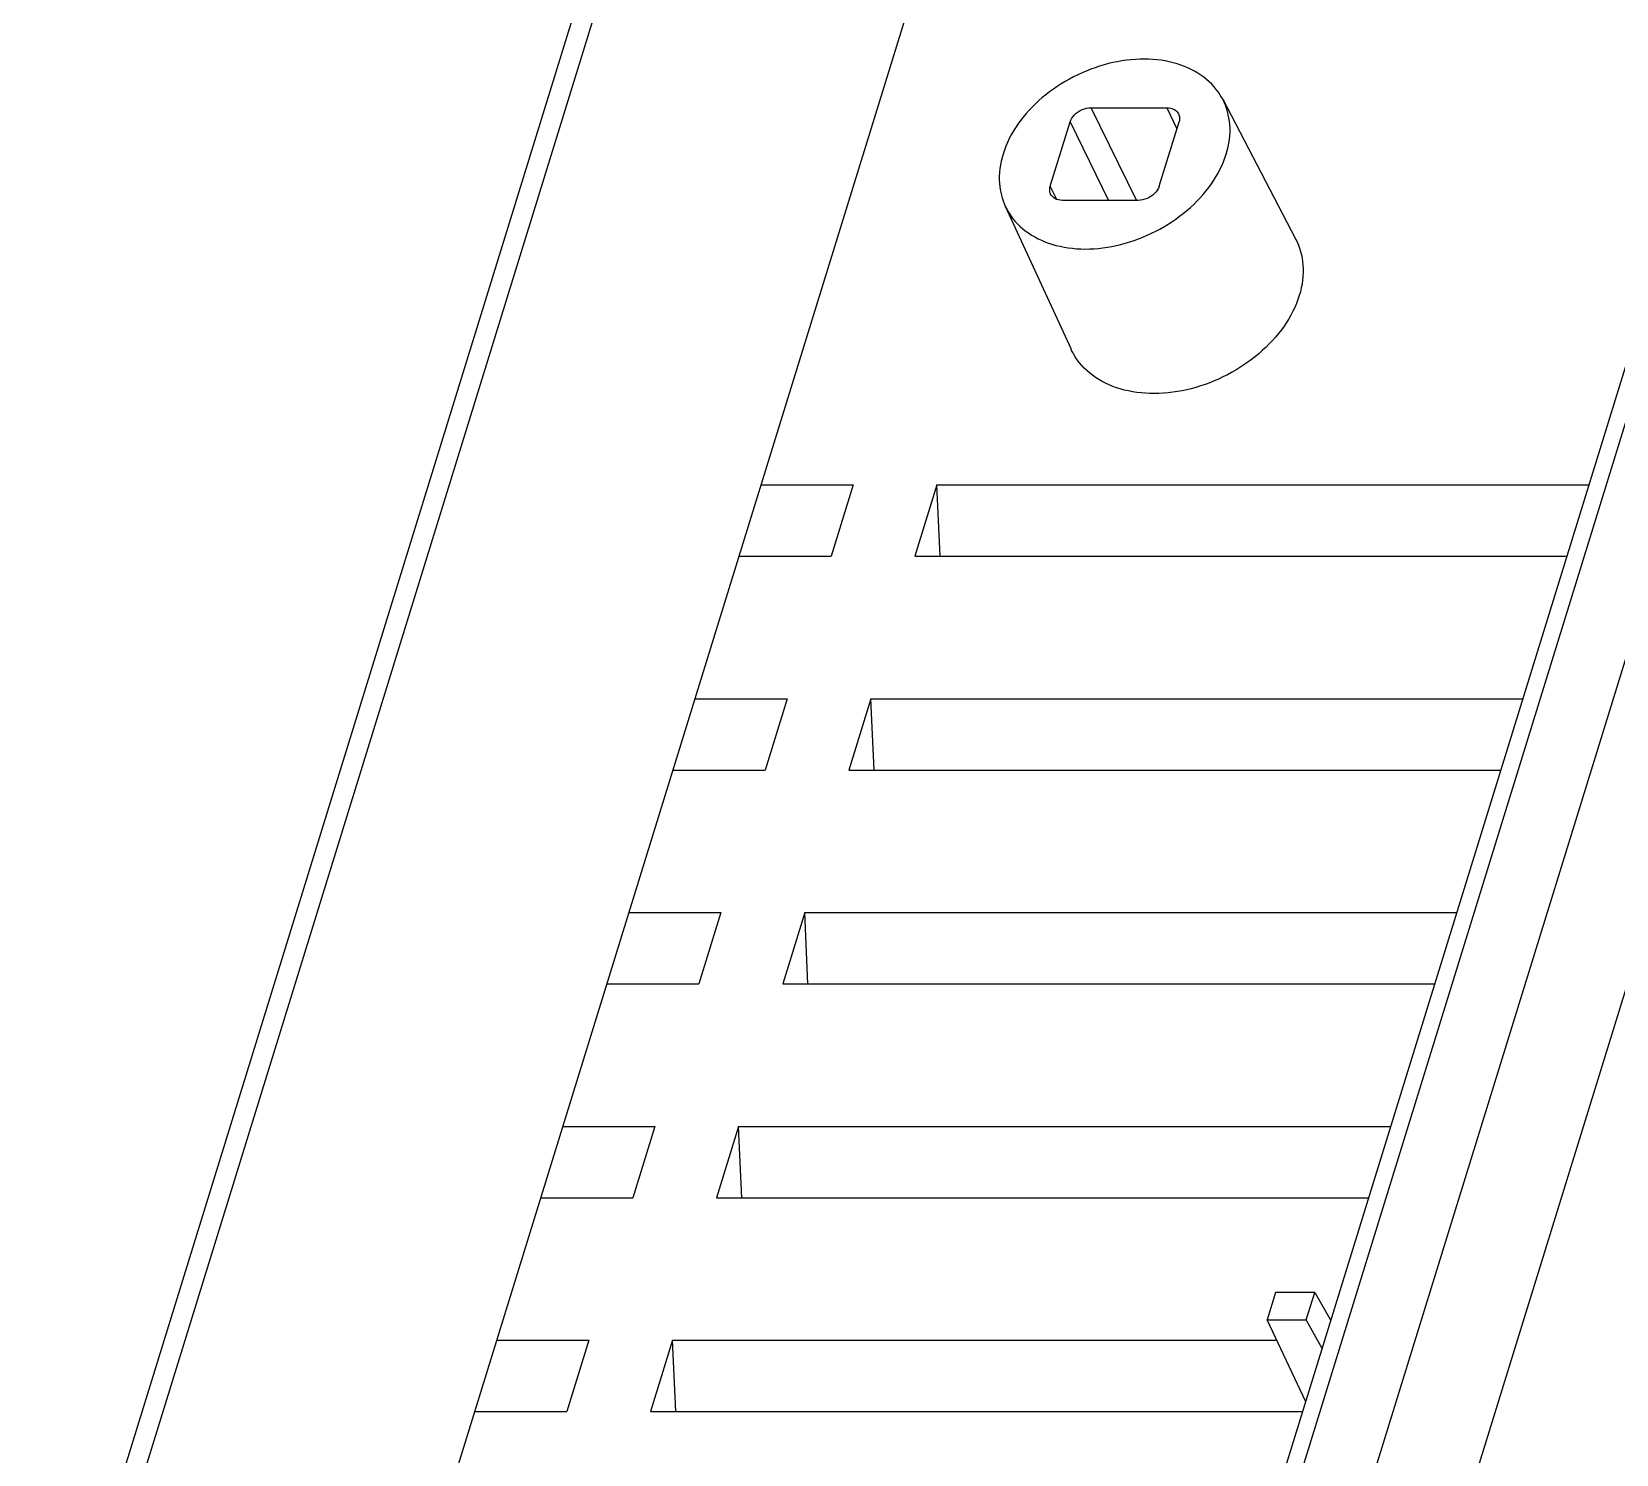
# Model space of a CAD drawing. Header units: inches. Extents: x -219 to 252, y -99 to 210.
# Drawn here: x 23.28 to 41.72, y -43.85 to -27.3 of the extents above; entities that cross this region are included whole.
import ezdxf

# ---------------------------------------------------------------- set-up
doc = ezdxf.new("R2010")
doc.units = ezdxf.units.IN
doc.header["$MEASUREMENT"] = 0

# ---------------------------------------------------------------- blocks, each defined once
blk = doc.blocks.new('block 3163')
at = {"color": 7, "lineweight": 25, "true_color": 0xffffff}
blk.add_lwpolyline([(28.435, -43.356), (29.507, -43.356)], dxfattribs=at)
blk = doc.blocks.new('block 3164')
at = {"color": 7, "lineweight": 25, "true_color": 0xffffff}
blk.add_lwpolyline([(30.482, -43.356), (38.071, -43.356)], dxfattribs=at)
blk = doc.blocks.new('block 3165')
at = {"color": 7, "lineweight": 25, "true_color": 0xffffff}
blk.add_lwpolyline([(28.691, -42.526), (29.763, -42.526)], dxfattribs=at)
blk = doc.blocks.new('block 3166')
at = {"color": 7, "lineweight": 25, "true_color": 0xffffff}
blk.add_lwpolyline([(30.738, -42.526), (37.769, -42.526)], dxfattribs=at)
blk = doc.blocks.new('block 3167')
at = {"color": 7, "lineweight": 25, "true_color": 0xffffff}
blk.add_lwpolyline([(37.658, -42.288), (38.112, -42.288)], dxfattribs=at)
blk = doc.blocks.new('block 3168')
at = {"color": 7, "lineweight": 25, "true_color": 0xffffff}
blk.add_lwpolyline([(38.211, -41.969), (37.756, -41.969)], dxfattribs=at)
blk = doc.blocks.new('block 3173')
at = {"color": 7, "lineweight": 25, "true_color": 0xffffff}
blk.add_lwpolyline([(29.204, -40.867), (30.276, -40.867)], dxfattribs=at)
blk = doc.blocks.new('block 3174')
at = {"color": 7, "lineweight": 25, "true_color": 0xffffff}
blk.add_lwpolyline([(31.251, -40.867), (38.84, -40.867)], dxfattribs=at)
blk = doc.blocks.new('block 3175')
at = {"color": 7, "lineweight": 25, "true_color": 0xffffff}
blk.add_lwpolyline([(29.461, -40.038), (30.532, -40.038)], dxfattribs=at)
blk = doc.blocks.new('block 3176')
at = {"color": 7, "lineweight": 25, "true_color": 0xffffff}
blk.add_lwpolyline([(31.507, -40.038), (39.096, -40.038)], dxfattribs=at)
blk = doc.blocks.new('block 3177')
at = {"color": 7, "lineweight": 25, "true_color": 0xffffff}
blk.add_lwpolyline([(29.973, -38.378), (31.045, -38.378)], dxfattribs=at)
blk = doc.blocks.new('block 3178')
at = {"color": 7, "lineweight": 25, "true_color": 0xffffff}
blk.add_lwpolyline([(32.02, -38.378), (39.609, -38.378)], dxfattribs=at)
blk = doc.blocks.new('block 3179')
at = {"color": 7, "lineweight": 25, "true_color": 0xffffff}
blk.add_lwpolyline([(30.23, -37.549), (31.301, -37.549)], dxfattribs=at)
blk = doc.blocks.new('block 3180')
at = {"color": 7, "lineweight": 25, "true_color": 0xffffff}
blk.add_lwpolyline([(32.277, -37.549), (39.866, -37.549)], dxfattribs=at)
blk = doc.blocks.new('block 3181')
at = {"color": 7, "lineweight": 25, "true_color": 0xffffff}
blk.add_lwpolyline([(30.742, -35.89), (31.814, -35.89)], dxfattribs=at)
blk = doc.blocks.new('block 3182')
at = {"color": 7, "lineweight": 25, "true_color": 0xffffff}
blk.add_lwpolyline([(32.789, -35.89), (40.378, -35.89)], dxfattribs=at)
blk = doc.blocks.new('block 3184')
at = {"color": 7, "lineweight": 25, "true_color": 0xffffff}
blk.add_lwpolyline([(30.999, -35.06), (32.07, -35.06)], dxfattribs=at)
blk = doc.blocks.new('block 3185')
at = {"color": 7, "lineweight": 25, "true_color": 0xffffff}
blk.add_lwpolyline([(33.046, -35.06), (40.635, -35.06)], dxfattribs=at)
blk = doc.blocks.new('block 3186')
at = {"color": 7, "lineweight": 25, "true_color": 0xffffff}
blk.add_lwpolyline([(31.511, -33.401), (32.583, -33.401)], dxfattribs=at)
blk = doc.blocks.new('block 3187')
at = {"color": 7, "lineweight": 25, "true_color": 0xffffff}
blk.add_lwpolyline([(33.558, -33.401), (41.147, -33.401)], dxfattribs=at)
blk = doc.blocks.new('block 3188')
at = {"color": 7, "lineweight": 25, "true_color": 0xffffff}
blk.add_lwpolyline([(31.768, -32.571), (32.839, -32.571)], dxfattribs=at)
blk = doc.blocks.new('block 3189')
at = {"color": 7, "lineweight": 25, "true_color": 0xffffff}
blk.add_lwpolyline([(33.815, -32.571), (41.404, -32.571)], dxfattribs=at)
blk = doc.blocks.new('block 3192')
at = {"color": 7, "lineweight": 25, "true_color": 0xffffff}
blk.add_lwpolyline([(36.155, -29.262), (35.277, -29.262)], dxfattribs=at)
blk = doc.blocks.new('block 3193')
at = {"color": 7, "lineweight": 25, "true_color": 0xffffff}
blk.add_lwpolyline([(35.61, -28.184), (36.488, -28.184)], dxfattribs=at)
blk = doc.blocks.new('block 3254')
at = {"color": 7, "lineweight": 25, "true_color": 0xffffff}
blk.add_lwpolyline([(21.644, -52.8), (38.569, 1.967)], dxfattribs=at)
blk = doc.blocks.new('block 3255')
at = {"color": 7, "lineweight": 25, "true_color": 0xffffff}
blk.add_lwpolyline([(21.818, -53.02), (38.742, 1.747)], dxfattribs=at)
blk = doc.blocks.new('block 3256')
at = {"color": 7, "lineweight": 25, "true_color": 0xffffff}
blk.add_lwpolyline([(24.01, -57.676), (41.109, -2.342)], dxfattribs=at)
blk = doc.blocks.new('block 3257')
at = {"color": 7, "lineweight": 25, "true_color": 0xffffff}
blk.add_lwpolyline([(32.839, -32.571), (32.583, -33.401)], dxfattribs=at)
blk = doc.blocks.new('block 3258')
at = {"color": 7, "lineweight": 25, "true_color": 0xffffff}
blk.add_lwpolyline([(32.07, -35.06), (31.814, -35.89)], dxfattribs=at)
blk = doc.blocks.new('block 3259')
at = {"color": 7, "lineweight": 25, "true_color": 0xffffff}
blk.add_lwpolyline([(31.301, -37.549), (31.045, -38.378)], dxfattribs=at)
blk = doc.blocks.new('block 3260')
at = {"color": 7, "lineweight": 25, "true_color": 0xffffff}
blk.add_lwpolyline([(30.532, -40.038), (30.276, -40.867)], dxfattribs=at)
blk = doc.blocks.new('block 3261')
at = {"color": 7, "lineweight": 25, "true_color": 0xffffff}
blk.add_lwpolyline([(29.763, -42.526), (29.507, -43.356)], dxfattribs=at)
blk = doc.blocks.new('block 3283')
at = {"color": 7, "lineweight": 25, "true_color": 0xffffff}
blk.add_lwpolyline([(30.776, -43.356), (30.738, -42.526)], dxfattribs=at)
blk = doc.blocks.new('block 3284')
at = {"color": 7, "lineweight": 25, "true_color": 0xffffff}
blk.add_lwpolyline([(31.545, -40.867), (31.507, -40.038)], dxfattribs=at)
blk = doc.blocks.new('block 3285')
at = {"color": 7, "lineweight": 25, "true_color": 0xffffff}
blk.add_lwpolyline([(32.314, -38.378), (32.277, -37.549)], dxfattribs=at)
blk = doc.blocks.new('block 3286')
at = {"color": 7, "lineweight": 25, "true_color": 0xffffff}
blk.add_lwpolyline([(33.083, -35.89), (33.046, -35.06)], dxfattribs=at)
blk = doc.blocks.new('block 3287')
at = {"color": 7, "lineweight": 25, "true_color": 0xffffff}
blk.add_lwpolyline([(33.852, -33.401), (33.815, -32.571)], dxfattribs=at)
blk = doc.blocks.new('block 3288')
at = {"color": 7, "lineweight": 25, "true_color": 0xffffff}
blk.add_lwpolyline([(33.815, -32.571), (33.558, -33.401)], dxfattribs=at)
blk = doc.blocks.new('block 3289')
at = {"color": 7, "lineweight": 25, "true_color": 0xffffff}
blk.add_lwpolyline([(33.046, -35.06), (32.789, -35.89)], dxfattribs=at)
blk = doc.blocks.new('block 3290')
at = {"color": 7, "lineweight": 25, "true_color": 0xffffff}
blk.add_lwpolyline([(32.277, -37.549), (32.02, -38.378)], dxfattribs=at)
blk = doc.blocks.new('block 3291')
at = {"color": 7, "lineweight": 25, "true_color": 0xffffff}
blk.add_lwpolyline([(31.507, -40.038), (31.251, -40.867)], dxfattribs=at)
blk = doc.blocks.new('block 3292')
at = {"color": 7, "lineweight": 25, "true_color": 0xffffff}
blk.add_lwpolyline([(30.738, -42.526), (30.482, -43.356)], dxfattribs=at)
blk = doc.blocks.new('block 3303')
at = {"color": 7, "lineweight": 25, "true_color": 0xffffff}
blk.add_lwpolyline([(35.133, -29.096), (35.364, -28.35)], dxfattribs=at)
blk = doc.blocks.new('block 3305')
at = {"color": 7, "lineweight": 25, "true_color": 0xffffff}
blk.add_lwpolyline([(36.401, -29.096), (36.632, -28.35)], dxfattribs=at)
blk = doc.blocks.new('block 3312')
at = {"color": 7, "lineweight": 25, "true_color": 0xffffff}
blk.add_lwpolyline([(38.211, -41.969), (38.399, -42.294)], dxfattribs=at)
blk = doc.blocks.new('block 3314')
at = {"color": 7, "lineweight": 25, "true_color": 0xffffff}
blk.add_lwpolyline([(38.298, -42.621), (38.112, -42.288)], dxfattribs=at)
blk = doc.blocks.new('block 3317')
at = {"color": 7, "lineweight": 25, "true_color": 0xffffff}
blk.add_lwpolyline([(38.106, -43.243), (37.658, -42.288)], dxfattribs=at)
blk = doc.blocks.new('block 3319')
at = {"color": 7, "lineweight": 25, "true_color": 0xffffff}
blk.add_lwpolyline([(37.756, -41.969), (37.658, -42.288)], dxfattribs=at)
blk = doc.blocks.new('block 3322')
at = {"color": 7, "lineweight": 25, "true_color": 0xffffff}
blk.add_lwpolyline([(38.112, -42.288), (38.211, -41.969)], dxfattribs=at)
blk = doc.blocks.new('block 3323')
at = {"color": 7, "lineweight": 25, "true_color": 0xffffff}
blk.add_lwpolyline([(29.399, -71.417), (46.529, -15.987)], dxfattribs=at)
blk = doc.blocks.new('block 3324')
at = {"color": 7, "lineweight": 25, "true_color": 0xffffff}
blk.add_lwpolyline([(46.859, -15.56), (29.669, -71.185)], dxfattribs=at)
blk = doc.blocks.new('block 3325')
at = {"color": 7, "lineweight": 25, "true_color": 0xffffff}
blk.add_lwpolyline([(30.568, -71.039), (47.668, -15.703)], dxfattribs=at)
blk = doc.blocks.new('block 3326')
at = {"color": 7, "lineweight": 25, "true_color": 0xffffff}
blk.add_lwpolyline([(48.314, -17.458), (31.28, -72.58)], dxfattribs=at)
blk = doc.blocks.new('block 3339')
at = {"color": 7, "lineweight": 25, "true_color": 0xffffff}
blk.add_lwpolyline([(37.14, -28.085), (37.989, -29.71)], dxfattribs=at)
blk = doc.blocks.new('block 3340')
at = {"color": 7, "lineweight": 25, "true_color": 0xffffff}
blk.add_lwpolyline([(35.206, -29.245), (35.133, -29.096)], dxfattribs=at)
blk = doc.blocks.new('block 3341')
at = {"color": 7, "lineweight": 25, "true_color": 0xffffff}
blk.add_lwpolyline([(35.364, -28.35), (35.812, -29.262)], dxfattribs=at)
blk = doc.blocks.new('block 3342')
at = {"color": 7, "lineweight": 25, "true_color": 0xffffff}
blk.add_lwpolyline([(36.142, -29.268), (35.61, -28.184)], dxfattribs=at)
blk = doc.blocks.new('block 3343')
at = {"color": 7, "lineweight": 25, "true_color": 0xffffff}
blk.add_lwpolyline([(36.488, -28.184), (36.608, -28.428)], dxfattribs=at)
blk = doc.blocks.new('block 3346')
at = {"color": 7, "lineweight": 25, "true_color": 0xffffff}
blk.add_lwpolyline([(34.609, -29.328), (35.375, -30.993)], dxfattribs=at)
blk = doc.blocks.new('block 3473')
at = {"color": 7, "lineweight": 25, "true_color": 0xffffff}
blk.add_open_spline([(36.627, -28.257), (36.629, -28.26), (36.63, -28.263), (36.631, -28.267), (36.641, -28.293), (36.64, -28.323), (36.632, -28.35)], degree=3, knots=[0, 0, 0, 0, 1, 1, 1, 2, 2, 2, 2], dxfattribs=at)
blk = doc.blocks.new('block 3474')
at = {"color": 7, "lineweight": 25, "true_color": 0xffffff}
blk.add_open_spline([(37.14, -28.085), (37.137, -28.08), (37.135, -28.076), (37.132, -28.071), (37.081, -27.978), (37.007, -27.895), (36.922, -27.83), (36.83, -27.759), (36.723, -27.708), (36.612, -27.674), (36.488, -27.636), (36.358, -27.619), (36.229, -27.619), (36.088, -27.618), (35.948, -27.637), (35.812, -27.671), (35.671, -27.707), (35.534, -27.759), (35.404, -27.825), (35.274, -27.892), (35.152, -27.973), (35.041, -28.067), (34.933, -28.158), (34.837, -28.262), (34.756, -28.377), (34.682, -28.484), (34.622, -28.6), (34.584, -28.723)], degree=3, knots=[0, 0, 0, 0, 1, 1, 1, 2, 2, 2, 3, 3, 3, 4, 4, 4, 5, 5, 5, 6, 6, 6, 7, 7, 7, 8, 8, 8, 9, 9, 9, 9], dxfattribs=at)
blk = doc.blocks.new('block 3508')
at = {"color": 7, "lineweight": 25, "true_color": 0xffffff}
blk.add_open_spline([(34.584, -28.723), (34.55, -28.834), (34.533, -28.951), (34.542, -29.067), (34.549, -29.158), (34.572, -29.247), (34.609, -29.328)], degree=3, knots=[0, 0, 0, 0, 1, 1, 1, 2, 2, 2, 2], dxfattribs=at)
blk = doc.blocks.new('block 3509')
at = {"color": 7, "lineweight": 25, "true_color": 0xffffff}
blk.add_open_spline([(35.277, -29.262), (35.246, -29.262), (35.213, -29.256), (35.186, -29.24), (35.166, -29.228), (35.148, -29.21), (35.138, -29.189)], degree=3, knots=[0, 0, 0, 0, 1, 1, 1, 2, 2, 2, 2], dxfattribs=at)
blk = doc.blocks.new('block 3510')
at = {"color": 7, "lineweight": 25, "true_color": 0xffffff}
blk.add_open_spline([(36.401, -29.096), (36.392, -29.128), (36.372, -29.156), (36.349, -29.18), (36.324, -29.206), (36.293, -29.226), (36.26, -29.24), (36.226, -29.254), (36.191, -29.262), (36.155, -29.262)], degree=3, knots=[0, 0, 0, 0, 1, 1, 1, 2, 2, 2, 3, 3, 3, 3], dxfattribs=at)
blk = doc.blocks.new('block 3531')
at = {"color": 7, "lineweight": 25, "true_color": 0xffffff}
blk.add_open_spline([(35.138, -29.189), (35.136, -29.186), (35.135, -29.183), (35.134, -29.18), (35.124, -29.154), (35.125, -29.123), (35.133, -29.096)], degree=3, knots=[0, 0, 0, 0, 1, 1, 1, 2, 2, 2, 2], dxfattribs=at)
blk = doc.blocks.new('block 3534')
at = {"color": 7, "lineweight": 25, "true_color": 0xffffff}
blk.add_open_spline([(37.989, -29.71), (38.037, -29.803), (38.066, -29.907), (38.074, -30.012), (38.084, -30.132), (38.067, -30.254), (38.031, -30.369)], degree=3, knots=[0, 0, 0, 0, 1, 1, 1, 2, 2, 2, 2], dxfattribs=at)
blk = doc.blocks.new('block 3544')
at = {"color": 7, "lineweight": 25, "true_color": 0xffffff}
blk.add_open_spline([(34.609, -29.328), (34.616, -29.344), (34.624, -29.36), (34.633, -29.375), (34.684, -29.469), (34.758, -29.551), (34.843, -29.616), (34.935, -29.687), (35.042, -29.738), (35.153, -29.772), (35.277, -29.81), (35.407, -29.827), (35.536, -29.828), (35.677, -29.828), (35.817, -29.809), (35.953, -29.775), (36.094, -29.74), (36.231, -29.688), (36.361, -29.621), (36.491, -29.555), (36.613, -29.474), (36.724, -29.379), (36.832, -29.288), (36.928, -29.185), (37.009, -29.069), (37.083, -28.963), (37.143, -28.846), (37.181, -28.723)], degree=3, knots=[0, 0, 0, 0, 1, 1, 1, 2, 2, 2, 3, 3, 3, 4, 4, 4, 5, 5, 5, 6, 6, 6, 7, 7, 7, 8, 8, 8, 9, 9, 9, 9], dxfattribs=at)
blk = doc.blocks.new('block 3594')
at = {"color": 7, "lineweight": 25, "true_color": 0xffffff}
blk.add_open_spline([(37.181, -28.723), (37.215, -28.613), (37.232, -28.495), (37.223, -28.379), (37.215, -28.277), (37.187, -28.175), (37.14, -28.085)], degree=3, knots=[0, 0, 0, 0, 1, 1, 1, 2, 2, 2, 2], dxfattribs=at)
blk = doc.blocks.new('block 3595')
at = {"color": 7, "lineweight": 25, "true_color": 0xffffff}
blk.add_open_spline([(35.364, -28.35), (35.373, -28.319), (35.393, -28.29), (35.416, -28.267), (35.441, -28.241), (35.472, -28.221), (35.505, -28.206), (35.539, -28.192), (35.574, -28.184), (35.61, -28.184)], degree=3, knots=[0, 0, 0, 0, 1, 1, 1, 2, 2, 2, 3, 3, 3, 3], dxfattribs=at)
blk = doc.blocks.new('block 3596')
at = {"color": 7, "lineweight": 25, "true_color": 0xffffff}
blk.add_open_spline([(36.488, -28.184), (36.519, -28.184), (36.552, -28.19), (36.579, -28.206), (36.599, -28.218), (36.617, -28.236), (36.627, -28.257)], degree=3, knots=[0, 0, 0, 0, 1, 1, 1, 2, 2, 2, 2], dxfattribs=at)
blk = doc.blocks.new('block 3610')
at = {"color": 7, "lineweight": 25, "true_color": 0xffffff}
blk.add_open_spline([(38.031, -30.369), (37.992, -30.495), (37.93, -30.615), (37.855, -30.724), (37.772, -30.843), (37.674, -30.949), (37.564, -31.042), (37.451, -31.139), (37.326, -31.223), (37.194, -31.291), (37.06, -31.361), (36.92, -31.415), (36.774, -31.453), (36.633, -31.489), (36.488, -31.509), (36.343, -31.51), (36.209, -31.51), (36.075, -31.494), (35.946, -31.455), (35.83, -31.421), (35.719, -31.369), (35.623, -31.296), (35.533, -31.229), (35.456, -31.144), (35.402, -31.047), (35.392, -31.029), (35.383, -31.012), (35.375, -30.994)], degree=3, knots=[0, 0, 0, 0, 1, 1, 1, 2, 2, 2, 3, 3, 3, 4, 4, 4, 5, 5, 5, 6, 6, 6, 7, 7, 7, 8, 8, 8, 9, 9, 9, 9], dxfattribs=at)

msp = doc.modelspace()

# ---------------------------------------------------------------- block references
for name in ['block 3254', 'block 3255', 'block 3256', 'block 3324', 'block 3325', 'block 3323', 'block 3326', 'block 3474', 'block 3595', 'block 3193', 'block 3342', 'block 3343', 'block 3596', 'block 3339', 'block 3594', 'block 3303', 'block 3341', 'block 3305', 'block 3473', 'block 3508', 'block 3544', 'block 3531', 'block 3340', 'block 3510', 'block 3509', 'block 3192', 'block 3346', 'block 3534', 'block 3610', 'block 3188', 'block 3257', 'block 3288', 'block 3189', 'block 3287', 'block 3186', 'block 3187', 'block 3184', 'block 3258', 'block 3289', 'block 3185', 'block 3286', 'block 3181', 'block 3182', 'block 3179', 'block 3259', 'block 3290', 'block 3180', 'block 3285', 'block 3177', 'block 3178', 'block 3175', 'block 3260', 'block 3291', 'block 3176', 'block 3284', 'block 3173', 'block 3174', 'block 3319', 'block 3168', 'block 3322', 'block 3312', 'block 3167', 'block 3317', 'block 3314', 'block 3165', 'block 3261', 'block 3292', 'block 3166', 'block 3283', 'block 3163', 'block 3164']:
    msp.add_blockref(name, (0, 0))

doc.saveas('drawing.dxf')
